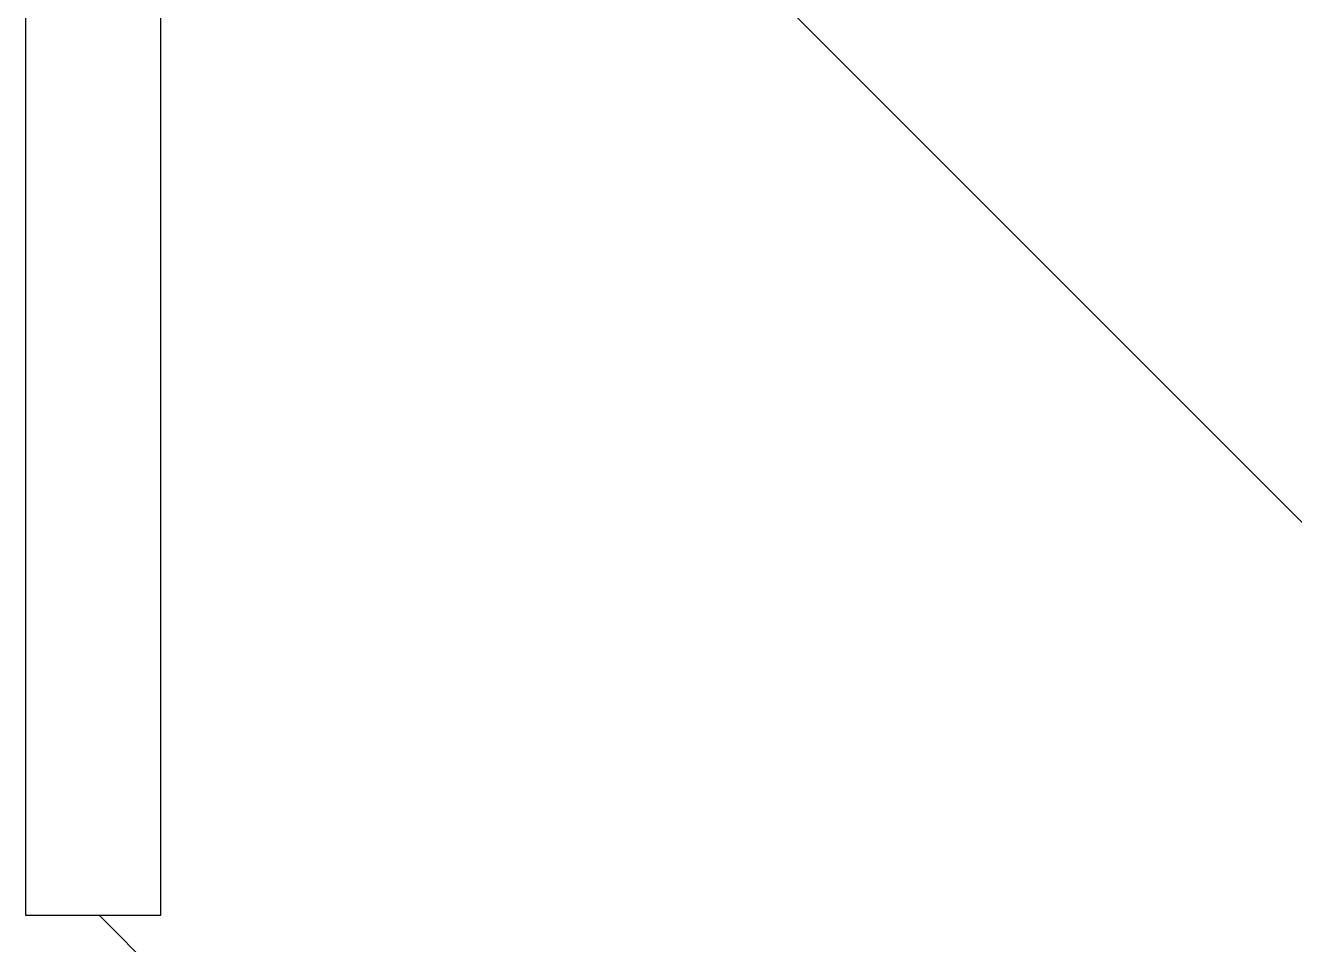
# Model space of a CAD drawing. Header units: millimetres. Extents: x -17017 to 628417, y -109036 to 199237.
# Drawn here: x 576510 to 576566.3, y -92254.9 to -92214.2 of the extents above; entities that cross this region are included whole.
import ezdxf

# ---------------------------------------------------------------- set-up
doc = ezdxf.new("R2010")
doc.units = ezdxf.units.MM
for name, color, linetype, lineweight in [('A-GENM-____-MCUT', 7, 'Continuous', 25), ('A-GENM-____-OTLN-1', 7, 'Continuous', 25), ('A-WALL-____-PATT-1', 7, 'Continuous', 9)]:
    doc.layers.add(name, color=color, linetype=linetype, lineweight=lineweight)

# ---------------------------------------------------------------- blocks, each defined once
blk = doc.blocks.new('Фахверк_СКБ_Уголок - 250_2700-27497298-АР1_План отверстий 3 этажа в осях 1-64_А-ГГ')
at = {"layer": 'A-GENM-____-MCUT'}
for p, q in [((125, 181), (125, 106)), ((131, 106), (131, 175)), ((125, 106), (131, 106))]:
    blk.add_line(p, q, dxfattribs=at)

msp = doc.modelspace()

# ---------------------------------------------------------------- hatches: boundary and pattern name
at = {"layer": 'A-WALL-____-PATT-1'}
h = msp.add_hatch(dxfattribs=at)
h.set_pattern_fill('FP_6', color=256, style=0, pattern_type=2)
h.set_pattern_definition([(135, (523510.01, -90515.614), (-35.35534, -35.35534), [])])
h.paths.add_polyline_path([(576520.259, -92434.572), (576860.008, -92434.572), (576860.008, -92184.572), (576516.008, -92184.572), (576516.008, -92253.572), (576510.008, -92253.572), (576510.008, -92365.572), (576516.008, -92365.572), (576516.008, -92434.572)], flags=0)
h.paths.add_polyline_path([(574635.008, -92434.572), (574704.008, -92434.572), (574704.008, -92365.572), (574710.008, -92365.572), (574710.008, -92253.572), (574704.008, -92253.572), (574704.008, -92184.572), (574360.008, -92184.572), (574360.008, -92434.572)], flags=0)

# ---------------------------------------------------------------- block references
at = {"layer": 'A-GENM-____-OTLN-1'}
msp.add_blockref('Фахверк_СКБ_Уголок - 250_2700-27497298-АР1_План отверстий 3 этажа в осях 1-64_А-ГГ', (576385.008, -92359.572), dxfattribs=at)

doc.saveas('drawing.dxf')
